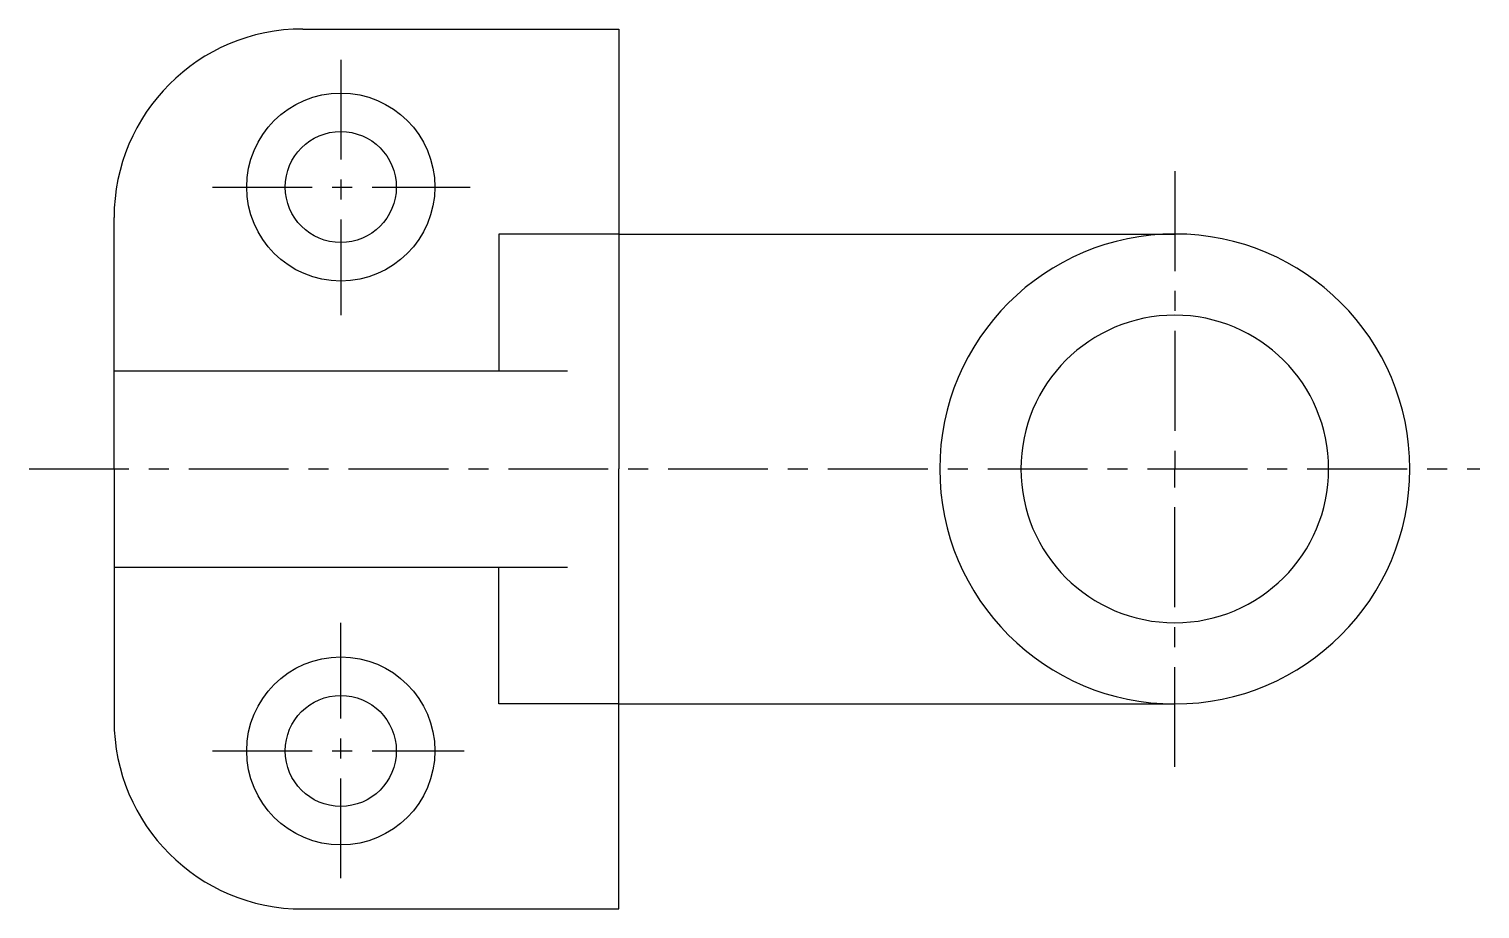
# Model space of a CAD drawing. Header units: millimetres. Extents: x 1265 to 1495, y 255 to 395.
import ezdxf

# ---------------------------------------------------------------- set-up
doc = ezdxf.new("R2010")
doc.units = ezdxf.units.MM
doc.header["$LTSCALE"] = 0.5
doc.linetypes.add('CENTER', pattern=[50.8, 31.75, -6.35, 6.35, -6.35])
doc.layers.add('点画线', color=1, linetype='CENTER')

msp = doc.modelspace()

# ---------------------------------------------------------------- linework, layer by layer
for p, q in [((1308.2, 395.13), (1343.47, 395.13)), ((1343.47, 395.13), (1358.43, 395.13)), ((1358.43, 395.13), (1358.43, 362.52)), ((1278.2, 325.16), (1278.2, 365.13)), ((1358.43, 362.52), (1339.39, 362.52)), ((1339.39, 362.52), (1339.39, 340.78)), ((1358.43, 362.52), (1407.39, 362.52)), ((1358.43, 362.52), (1358.43, 325.16)), ((1407.39, 362.52), (1446.82, 362.52)), ((1278.2, 340.78), (1350.27, 340.78)), ((1278.2, 325.16), (1278.2, 285.18)), ((1358.43, 287.79), (1358.43, 325.16)), ((1278.2, 309.53), (1350.27, 309.53)), ((1339.39, 287.79), (1339.39, 309.53)), ((1358.43, 287.79), (1339.39, 287.79)), ((1358.43, 255.18), (1358.43, 287.79)), ((1358.43, 287.79), (1407.39, 287.79)), ((1407.39, 287.79), (1446.82, 287.79)), ((1308.2, 255.18), (1358.43, 255.18))]:
    msp.add_line(p, q)
for centre, radius in [((1314.24, 370), 14.95), ((1314.24, 370), 8.83), ((1314.24, 280.32), 14.95), ((1314.24, 280.32), 8.83)]:
    msp.add_circle(centre, radius)
for centre, radius, start, end in [((1308.2, 365.13), 30, 90, 180), ((1446.82, 325.16), 37.37, 0, 180), ((1446.82, 325.16), 24.46, 0, 180), ((1446.82, 325.16), 37.37, 180, 0), ((1446.82, 325.16), 24.46, 180, 0), ((1308.2, 285.18), 30, 180, 270)]:
    msp.add_arc(centre, radius, start, end)
at = {"layer": '点画线'}
for p, q in [((1314.24, 390.24), (1314.24, 349.61)), ((1446.82, 372.52), (1446.82, 325.16)), ((1293.84, 370), (1334.82, 370)), ((1264.68, 325.16), (1495.34, 325.16)), ((1446.82, 277.79), (1446.82, 325.16)), ((1314.24, 260.07), (1314.24, 300.7)), ((1293.84, 280.32), (1333.88, 280.32))]:
    msp.add_line(p, q, dxfattribs=at)

doc.saveas('drawing.dxf')
